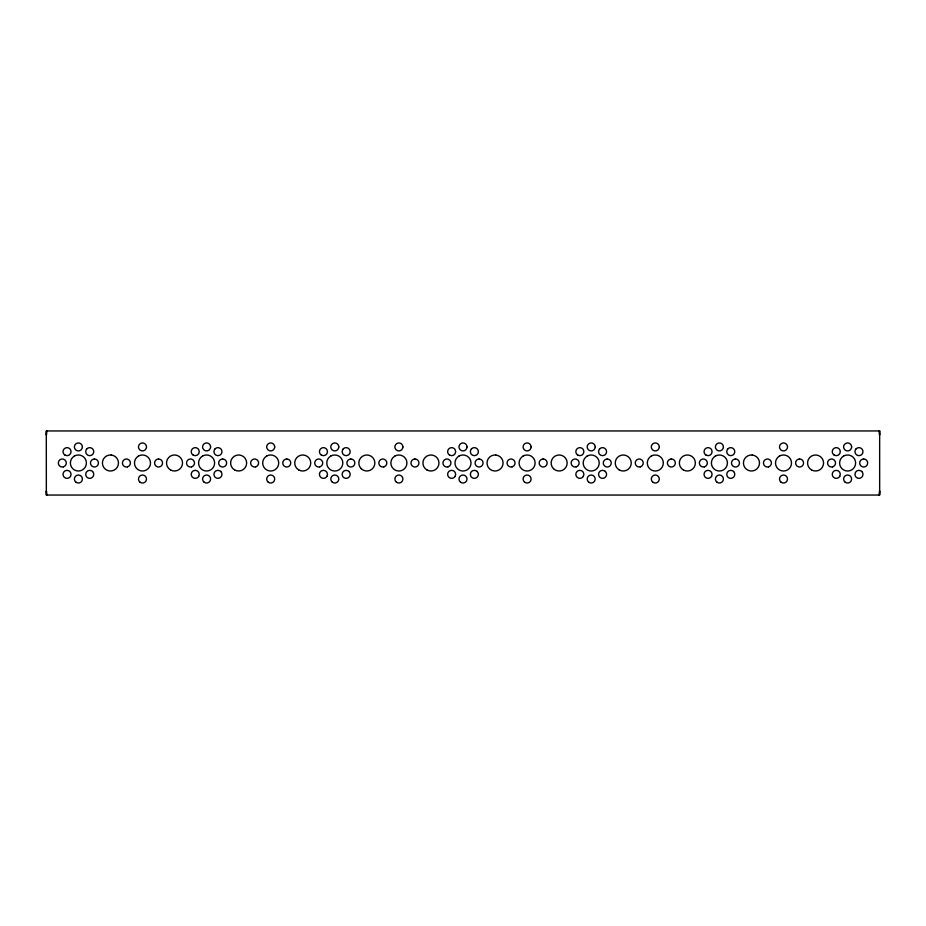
<?xml version="1.0" encoding="UTF-8"?>
<svg xmlns="http://www.w3.org/2000/svg" width="926" height="926" viewBox="0 0 926 926"><rect width="100%" height="100%" fill="white"/><g stroke="black" fill="none" stroke-linecap="round" stroke-linejoin="round"><path stroke-width="1.39" d="M46.346 434.954L46.694 430.949M879.654 434.954L879.306 430.949M46.3 491.046L46.694 495.051M879.7 491.046L879.306 495.051M879.515 430.949L879.515 434.954M879.515 491.046L879.515 495.051M46.485 430.949L46.485 434.954M46.485 491.046L46.485 495.051M82.391 446.98L82.252 448.01A4.005 4.005 0 0 1 74.52 448.01L74.381 446.98A4.005 4.005 0 0 1 78.386 442.964A4.005 4.005 0 0 1 82.391 446.98M146.493 446.98L146.354 448.01A4.005 4.005 0 0 1 138.622 448.01L138.483 446.98A4.005 4.005 0 0 1 142.488 442.964A4.005 4.005 0 0 1 146.493 446.98M210.596 446.98L210.457 448.01A4.005 4.005 0 0 1 202.725 448.01L202.586 446.98A4.005 4.005 0 0 1 206.591 442.964A4.005 4.005 0 0 1 210.596 446.98M274.698 446.98L274.559 448.01A4.005 4.005 0 0 1 266.827 448.01L266.688 446.98A4.005 4.005 0 0 1 270.693 442.964A4.005 4.005 0 0 1 274.698 446.98M338.8 446.98L338.661 448.01A4.005 4.005 0 0 1 330.929 448.01L330.79 446.98A4.005 4.005 0 0 1 334.795 442.964A4.005 4.005 0 0 1 338.8 446.98M402.903 446.98L402.764 448.01A4.005 4.005 0 0 1 395.032 448.01L394.893 446.98A4.005 4.005 0 0 1 398.898 442.964A4.005 4.005 0 0 1 402.903 446.98M467.005 446.98L466.866 448.01A4.005 4.005 0 0 1 459.134 448.01L458.995 446.98A4.005 4.005 0 0 1 463 442.964A4.005 4.005 0 0 1 467.005 446.98M531.107 446.98L530.968 448.01A4.005 4.005 0 0 1 523.236 448.01L523.097 446.98A4.005 4.005 0 0 1 527.102 442.964A4.005 4.005 0 0 1 531.107 446.98M595.21 446.98L595.071 448.01A4.005 4.005 0 0 1 587.339 448.01L587.2 446.98A4.005 4.005 0 0 1 591.205 442.964A4.005 4.005 0 0 1 595.21 446.98M659.312 446.98L659.173 448.01A4.005 4.005 0 0 1 651.441 448.01L651.302 446.98A4.005 4.005 0 0 1 655.307 442.964A4.005 4.005 0 0 1 659.312 446.98M723.414 446.98L723.275 448.01A4.005 4.005 0 0 1 715.543 448.01L715.404 446.98A4.005 4.005 0 0 1 719.409 442.964A4.005 4.005 0 0 1 723.414 446.98M787.517 446.98L787.378 448.01A4.005 4.005 0 0 1 779.646 448.01L779.507 446.98A4.005 4.005 0 0 1 783.512 442.964A4.005 4.005 0 0 1 787.517 446.98M851.619 446.98L851.48 448.01A4.005 4.005 0 0 1 843.748 448.01L843.609 446.98A4.005 4.005 0 0 1 847.614 442.964A4.005 4.005 0 0 1 851.619 446.98M86.882 448.832L86.245 449.666A4.005 4.005 0 0 0 91.72 455.141L92.554 454.504A4.005 4.005 0 0 0 92.554 448.832A4.005 4.005 0 0 0 86.882 448.832M70.526 476.334L69.89 477.168A4.005 4.005 0 0 1 64.218 477.168A4.005 4.005 0 0 1 64.218 471.496L65.052 470.859A4.005 4.005 0 0 1 70.526 476.334M215.087 448.832L214.45 449.666A4.005 4.005 0 0 0 219.925 455.141L220.758 454.504A4.005 4.005 0 0 0 220.758 448.832A4.005 4.005 0 0 0 215.087 448.832M198.731 476.334L198.095 477.168A4.005 4.005 0 0 1 192.423 477.168A4.005 4.005 0 0 1 192.423 471.496L193.256 470.859A4.005 4.005 0 0 1 198.731 476.334M343.291 448.832L342.655 449.666A4.005 4.005 0 0 0 348.13 455.141L348.963 454.504A4.005 4.005 0 0 0 348.963 448.832A4.005 4.005 0 0 0 343.291 448.832M326.936 476.334L326.299 477.168A4.005 4.005 0 0 1 320.627 477.168A4.005 4.005 0 0 1 320.627 471.496L321.461 470.859A4.005 4.005 0 0 1 326.936 476.334M471.496 448.832L470.859 449.666A4.005 4.005 0 0 0 476.334 455.141L477.168 454.504A4.005 4.005 0 0 0 477.168 448.832A4.005 4.005 0 0 0 471.496 448.832M455.141 476.334L454.504 477.168A4.005 4.005 0 0 1 448.832 477.168A4.005 4.005 0 0 1 448.832 471.496L449.666 470.859A4.005 4.005 0 0 1 455.141 476.334M599.701 448.832L599.064 449.666A4.005 4.005 0 0 0 604.539 455.141L605.372 454.504A4.005 4.005 0 0 0 605.372 448.832A4.005 4.005 0 0 0 599.701 448.832M583.345 476.334L582.709 477.168A4.005 4.005 0 0 1 577.037 477.168A4.005 4.005 0 0 1 577.037 471.496L577.87 470.859A4.005 4.005 0 0 1 583.345 476.334M727.905 448.832L727.269 449.666A4.005 4.005 0 0 0 732.744 455.141L733.577 454.504A4.005 4.005 0 0 0 733.577 448.832A4.005 4.005 0 0 0 727.905 448.832M711.55 476.334L710.913 477.168A4.005 4.005 0 0 1 705.242 477.168A4.005 4.005 0 0 1 705.242 471.496L706.075 470.859A4.005 4.005 0 0 1 711.55 476.334M856.11 448.832L855.474 449.666A4.005 4.005 0 0 0 860.948 455.141L861.782 454.504A4.005 4.005 0 0 0 861.782 448.832A4.005 4.005 0 0 0 856.11 448.832M839.755 476.334L839.118 477.168A4.005 4.005 0 0 1 833.446 477.168A4.005 4.005 0 0 1 833.446 471.496L834.28 470.859A4.005 4.005 0 0 1 839.755 476.334M74.277 456.113L72.645 457.421A8.01 8.01 0 0 0 71.51 467.109L72.807 468.741A8.01 8.01 0 0 0 82.495 469.887L84.127 468.579A8.01 8.01 0 0 0 85.273 458.891L83.977 457.259A8.01 8.01 0 0 0 74.277 456.113M138.379 456.113L136.747 457.421A8.01 8.01 0 0 0 135.613 467.109L136.909 468.741A8.01 8.01 0 0 0 146.597 469.887L148.229 468.579A8.01 8.01 0 0 0 149.375 458.891L148.079 457.259A8.01 8.01 0 0 0 138.379 456.113M202.481 456.113L200.849 457.421A8.01 8.01 0 0 0 199.715 467.109L201.011 468.741A8.01 8.01 0 0 0 210.7 469.887L212.332 468.579A8.01 8.01 0 0 0 213.478 458.891L212.181 457.259A8.01 8.01 0 0 0 202.481 456.113M266.584 456.113L264.952 457.421A8.01 8.01 0 0 0 263.817 467.109L265.114 468.741A8.01 8.01 0 0 0 274.802 469.887L276.434 468.579A8.01 8.01 0 0 0 277.58 458.891L276.284 457.259A8.01 8.01 0 0 0 266.584 456.113M330.686 456.113L329.054 457.421A8.01 8.01 0 0 0 327.908 467.109L329.216 468.741A8.01 8.01 0 0 0 338.904 469.887L340.536 468.579A8.01 8.01 0 0 0 341.682 458.891L340.374 457.259A8.01 8.01 0 0 0 330.686 456.113M394.789 456.113L393.156 457.421A8.01 8.01 0 0 0 392.011 467.109L393.319 468.741A8.01 8.01 0 0 0 403.007 469.887L404.639 468.579A8.01 8.01 0 0 0 405.785 458.891L404.477 457.259A8.01 8.01 0 0 0 394.789 456.113M458.891 456.113L457.259 457.421A8.01 8.01 0 0 0 456.113 467.109L457.421 468.741A8.01 8.01 0 0 0 467.109 469.887L468.741 468.579A8.01 8.01 0 0 0 469.887 458.891L468.579 457.259A8.01 8.01 0 0 0 458.891 456.113M522.993 456.113L521.361 457.421A8.01 8.01 0 0 0 520.215 467.109L521.523 468.741A8.01 8.01 0 0 0 531.211 469.887L532.844 468.579A8.01 8.01 0 0 0 533.989 458.891L532.682 457.259A8.01 8.01 0 0 0 522.993 456.113M587.096 456.113L585.463 457.421A8.01 8.01 0 0 0 584.318 467.109L585.626 468.741A8.01 8.01 0 0 0 595.314 469.887L596.946 468.579A8.01 8.01 0 0 0 598.092 458.891L596.784 457.259A8.01 8.01 0 0 0 587.096 456.113M651.198 456.113L649.566 457.421A8.01 8.01 0 0 0 648.42 467.109L649.716 468.741A8.01 8.01 0 0 0 659.416 469.887L661.048 468.579A8.01 8.01 0 0 0 662.183 458.891L660.886 457.259A8.01 8.01 0 0 0 651.198 456.113M715.3 456.113L713.668 457.421A8.01 8.01 0 0 0 712.522 467.109L713.819 468.741A8.01 8.01 0 0 0 723.519 469.887L725.151 468.579A8.01 8.01 0 0 0 726.285 458.891L724.989 457.259A8.01 8.01 0 0 0 715.3 456.113M779.403 456.113L777.771 457.421A8.01 8.01 0 0 0 776.625 467.109L777.921 468.741A8.01 8.01 0 0 0 787.621 469.887L789.253 468.579A8.01 8.01 0 0 0 790.387 458.891L789.091 457.259A8.01 8.01 0 0 0 779.403 456.113M843.505 456.113L841.873 457.421A8.01 8.01 0 0 0 840.727 467.109L842.023 468.741A8.01 8.01 0 0 0 851.723 469.887L853.355 468.579A8.01 8.01 0 0 0 854.49 458.891L853.193 457.259A8.01 8.01 0 0 0 843.505 456.113M94.417 458.995L93.376 459.134A4.005 4.005 0 0 0 93.376 466.866L94.417 467.005A4.005 4.005 0 0 0 98.422 463A4.005 4.005 0 0 0 94.417 458.995M63.396 466.866L62.366 467.005A4.005 4.005 0 0 1 58.35 463A4.005 4.005 0 0 1 62.366 458.995L63.396 459.134A4.005 4.005 0 0 1 63.396 466.866M158.52 458.995L157.478 459.134A4.005 4.005 0 0 0 157.478 466.866L158.52 467.005A4.005 4.005 0 0 0 162.525 463A4.005 4.005 0 0 0 158.52 458.995M127.499 466.866L126.468 467.005A4.005 4.005 0 0 1 122.452 463A4.005 4.005 0 0 1 126.468 458.995L127.499 459.134A4.005 4.005 0 0 1 127.499 466.866M222.622 458.995L221.58 459.134A4.005 4.005 0 0 0 221.58 466.866L222.622 467.005A4.005 4.005 0 0 0 226.627 463A4.005 4.005 0 0 0 222.622 458.995M191.601 466.866L190.571 467.005A4.005 4.005 0 0 1 186.554 463A4.005 4.005 0 0 1 190.571 458.995L191.601 459.134A4.005 4.005 0 0 1 191.601 466.866M286.724 458.995L285.683 459.134A4.005 4.005 0 0 0 285.683 466.866L286.724 467.005A4.005 4.005 0 0 0 290.729 463A4.005 4.005 0 0 0 286.724 458.995M255.703 466.866L254.673 467.005A4.005 4.005 0 0 1 250.657 463A4.005 4.005 0 0 1 254.673 458.995L255.703 459.134A4.005 4.005 0 0 1 255.703 466.866M350.827 458.995L349.785 459.134A4.005 4.005 0 0 0 349.785 466.866L350.827 467.005A4.005 4.005 0 0 0 354.832 463A4.005 4.005 0 0 0 350.827 458.995M319.806 466.866L318.775 467.005A4.005 4.005 0 0 1 314.759 463A4.005 4.005 0 0 1 318.775 458.995L319.806 459.134A4.005 4.005 0 0 1 319.806 466.866M414.929 458.995L413.887 459.134A4.005 4.005 0 0 0 413.887 466.866L414.929 467.005A4.005 4.005 0 0 0 418.934 463A4.005 4.005 0 0 0 414.929 458.995M383.908 466.866L382.878 467.005A4.005 4.005 0 0 1 378.861 463A4.005 4.005 0 0 1 382.878 458.995L383.908 459.134A4.005 4.005 0 0 1 383.908 466.866M479.02 458.995L477.99 459.134A4.005 4.005 0 0 0 477.99 466.866L479.02 467.005A4.005 4.005 0 0 0 483.036 463A4.005 4.005 0 0 0 479.02 458.995M448.01 466.866L446.98 467.005A4.005 4.005 0 0 1 442.964 463A4.005 4.005 0 0 1 446.98 458.995L448.01 459.134A4.005 4.005 0 0 1 448.01 466.866M543.122 458.995L542.092 459.134A4.005 4.005 0 0 0 542.092 466.866L543.122 467.005A4.005 4.005 0 0 0 547.139 463A4.005 4.005 0 0 0 543.122 458.995M512.113 466.866L511.071 467.005A4.005 4.005 0 0 1 507.066 463A4.005 4.005 0 0 1 511.071 458.995L512.113 459.134A4.005 4.005 0 0 1 512.113 466.866M607.225 458.995L606.194 459.134A4.005 4.005 0 0 0 606.194 466.866L607.225 467.005A4.005 4.005 0 0 0 611.241 463A4.005 4.005 0 0 0 607.225 458.995M576.215 466.866L575.173 467.005A4.005 4.005 0 0 1 571.168 463A4.005 4.005 0 0 1 575.173 458.995L576.215 459.134A4.005 4.005 0 0 1 576.215 466.866M671.327 458.995L670.297 459.134A4.005 4.005 0 0 0 670.297 466.866L671.327 467.005A4.005 4.005 0 0 0 675.343 463A4.005 4.005 0 0 0 671.327 458.995M640.317 466.866L639.276 467.005A4.005 4.005 0 0 1 635.271 463A4.005 4.005 0 0 1 639.276 458.995L640.317 459.134A4.005 4.005 0 0 1 640.317 466.866M735.429 458.995L734.399 459.134A4.005 4.005 0 0 0 734.399 466.866L735.429 467.005A4.005 4.005 0 0 0 739.446 463A4.005 4.005 0 0 0 735.429 458.995M704.42 466.866L703.378 467.005A4.005 4.005 0 0 1 699.373 463A4.005 4.005 0 0 1 703.378 458.995L704.42 459.134A4.005 4.005 0 0 1 704.42 466.866M799.532 458.995L798.501 459.134A4.005 4.005 0 0 0 798.501 466.866L799.532 467.005A4.005 4.005 0 0 0 803.548 463A4.005 4.005 0 0 0 799.532 458.995M768.522 466.866L767.48 467.005A4.005 4.005 0 0 1 763.475 463A4.005 4.005 0 0 1 767.48 458.995L768.522 459.134A4.005 4.005 0 0 1 768.522 466.866M863.634 458.995L862.604 459.134A4.005 4.005 0 0 0 862.604 466.866L863.634 467.005A4.005 4.005 0 0 0 867.65 463A4.005 4.005 0 0 0 863.634 458.995M832.624 466.866L831.583 467.005A4.005 4.005 0 0 1 827.578 463A4.005 4.005 0 0 1 831.583 458.995L832.624 459.134A4.005 4.005 0 0 1 832.624 466.866M111.224 455.025L109.129 455.094A8.01 8.01 0 0 0 109.662 470.975L111.745 470.906A8.01 8.01 0 0 0 111.224 455.025M495.827 455.025L493.743 455.094A8.01 8.01 0 0 0 494.276 470.975L496.359 470.906A8.01 8.01 0 0 0 495.827 455.025M752.236 455.025L750.153 455.094A8.01 8.01 0 0 0 750.673 470.975L752.769 470.906A8.01 8.01 0 0 0 752.236 455.025M879.7 430.949L46.3 430.949L46.346 495.051L879.665 495.051L879.654 430.949M861.782 471.496L860.948 470.859A4.005 4.005 0 0 0 855.474 476.334L856.11 477.168A4.005 4.005 0 0 0 861.782 477.168A4.005 4.005 0 0 0 861.782 471.496M834.28 455.141L833.446 454.504A4.005 4.005 0 0 1 833.446 448.832A4.005 4.005 0 0 1 839.118 448.832L839.755 449.666A4.005 4.005 0 0 1 834.28 455.141M733.577 471.496L732.744 470.859A4.005 4.005 0 0 0 727.269 476.334L727.905 477.168A4.005 4.005 0 0 0 733.577 477.168A4.005 4.005 0 0 0 733.577 471.496M706.075 455.141L705.242 454.504A4.005 4.005 0 0 1 705.242 448.832A4.005 4.005 0 0 1 710.913 448.832L711.55 449.666A4.005 4.005 0 0 1 706.075 455.141M605.372 471.496L604.539 470.859A4.005 4.005 0 0 0 599.064 476.334L599.701 477.168A4.005 4.005 0 0 0 605.372 477.168A4.005 4.005 0 0 0 605.372 471.496M577.87 455.141L577.037 454.504A4.005 4.005 0 0 1 577.037 448.832A4.005 4.005 0 0 1 582.709 448.832L583.345 449.666A4.005 4.005 0 0 1 577.87 455.141M477.168 471.496L476.334 470.859A4.005 4.005 0 0 0 470.859 476.334L471.496 477.168A4.005 4.005 0 0 0 477.168 477.168A4.005 4.005 0 0 0 477.168 471.496M449.666 455.141L448.832 454.504A4.005 4.005 0 0 1 448.832 448.832A4.005 4.005 0 0 1 454.504 448.832L455.141 449.666A4.005 4.005 0 0 1 449.666 455.141M348.963 471.496L348.13 470.859A4.005 4.005 0 0 0 342.655 476.334L343.291 477.168A4.005 4.005 0 0 0 348.963 477.168A4.005 4.005 0 0 0 348.963 471.496M321.461 455.141L320.627 454.504A4.005 4.005 0 0 1 320.627 448.832A4.005 4.005 0 0 1 326.299 448.832L326.936 449.666A4.005 4.005 0 0 1 321.461 455.141M220.758 471.496L219.925 470.859A4.005 4.005 0 0 0 214.45 476.334L215.087 477.168A4.005 4.005 0 0 0 220.758 477.168A4.005 4.005 0 0 0 220.758 471.496M193.256 455.141L192.423 454.504A4.005 4.005 0 0 1 192.423 448.832A4.005 4.005 0 0 1 198.095 448.832L198.731 449.666A4.005 4.005 0 0 1 193.256 455.141M92.554 471.496L91.72 470.859A4.005 4.005 0 0 0 86.245 476.334L86.882 477.168A4.005 4.005 0 0 0 92.554 477.168A4.005 4.005 0 0 0 92.554 471.496M65.052 455.141L64.218 454.504A4.005 4.005 0 0 1 64.218 448.832A4.005 4.005 0 0 1 69.89 448.832L70.526 449.666A4.005 4.005 0 0 1 65.052 455.141M683.353 469.945A8.01 8.01 0 0 0 695.368 463A8.01 8.01 0 0 0 683.353 456.055A8.01 8.01 0 0 0 683.353 469.945M619.251 469.945A8.01 8.01 0 0 0 631.266 463A8.01 8.01 0 0 0 619.251 456.055A8.01 8.01 0 0 0 619.251 469.945M811.558 469.945A8.01 8.01 0 0 0 823.573 463A8.01 8.01 0 0 0 811.558 456.055A8.01 8.01 0 0 0 811.558 469.945M716.99 482.226A4.005 4.005 0 0 0 723.38 479.518A4.005 4.005 0 0 0 717.847 475.339A4.005 4.005 0 0 0 716.99 482.226M268.274 482.226A4.005 4.005 0 0 0 274.675 479.518A4.005 4.005 0 0 0 269.13 475.339A4.005 4.005 0 0 0 268.274 482.226M845.195 482.226A4.005 4.005 0 0 0 851.584 479.518A4.005 4.005 0 0 0 846.051 475.339A4.005 4.005 0 0 0 845.195 482.226M781.093 482.226A4.005 4.005 0 0 0 787.482 479.518A4.005 4.005 0 0 0 781.949 475.339A4.005 4.005 0 0 0 781.093 482.226M75.967 482.226A4.005 4.005 0 0 0 82.368 479.518A4.005 4.005 0 0 0 76.823 475.339A4.005 4.005 0 0 0 75.967 482.226M170.534 469.945A8.01 8.01 0 0 0 182.549 463A8.01 8.01 0 0 0 170.534 456.055A8.01 8.01 0 0 0 170.534 469.945M460.581 482.226A4.005 4.005 0 0 0 466.97 479.518A4.005 4.005 0 0 0 461.437 475.339A4.005 4.005 0 0 0 460.581 482.226M553.482 468.66A8.01 8.01 0 0 0 566.897 465.072A8.01 8.01 0 0 0 557.082 455.256A8.01 8.01 0 0 0 553.482 468.66M332.376 482.226A4.005 4.005 0 0 0 338.777 479.518A4.005 4.005 0 0 0 333.233 475.339A4.005 4.005 0 0 0 332.376 482.226M234.637 469.945A8.01 8.01 0 0 0 246.652 463A8.01 8.01 0 0 0 234.637 456.055A8.01 8.01 0 0 0 234.637 469.945M298.739 469.945A8.01 8.01 0 0 0 310.754 463A8.01 8.01 0 0 0 298.739 456.055A8.01 8.01 0 0 0 298.739 469.945M361.186 468.66A8.01 8.01 0 0 0 374.59 465.072A8.01 8.01 0 0 0 364.775 455.256A8.01 8.01 0 0 0 361.186 468.66M426.944 469.945A8.01 8.01 0 0 0 438.959 463A8.01 8.01 0 0 0 426.944 456.055A8.01 8.01 0 0 0 426.944 469.945M204.171 482.226A4.005 4.005 0 0 0 210.572 479.518A4.005 4.005 0 0 0 205.028 475.339A4.005 4.005 0 0 0 204.171 482.226M140.069 482.226A4.005 4.005 0 0 0 146.47 479.518A4.005 4.005 0 0 0 140.926 475.339A4.005 4.005 0 0 0 140.069 482.226M588.786 482.226A4.005 4.005 0 0 0 595.175 479.518A4.005 4.005 0 0 0 589.642 475.339A4.005 4.005 0 0 0 588.786 482.226M396.478 482.226A4.005 4.005 0 0 0 402.868 479.518A4.005 4.005 0 0 0 397.335 475.339A4.005 4.005 0 0 0 396.478 482.226M524.683 482.226A4.005 4.005 0 0 0 531.073 479.518A4.005 4.005 0 0 0 525.54 475.339A4.005 4.005 0 0 0 524.683 482.226M652.888 482.226A4.005 4.005 0 0 0 659.277 479.518A4.005 4.005 0 0 0 653.744 475.339A4.005 4.005 0 0 0 652.888 482.226"/></g></svg>
